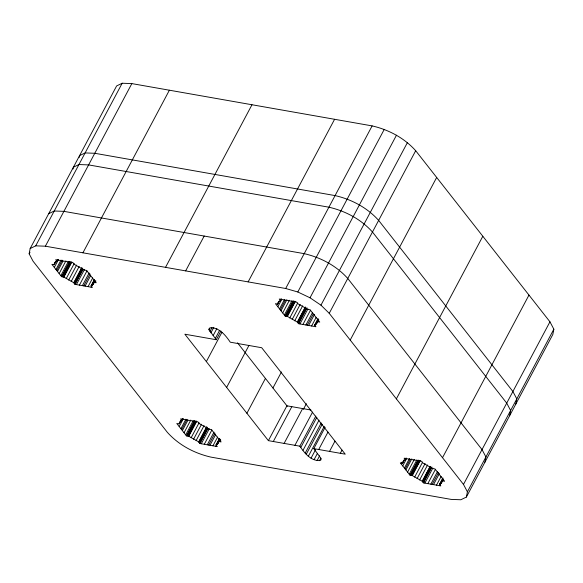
<?xml version="1.0" encoding="UTF-8"?>
<svg xmlns="http://www.w3.org/2000/svg" width="583" height="583" viewBox="0 0 583 583"><rect width="100%" height="100%" fill="white"/><g stroke="black" fill="none" stroke-linecap="round" stroke-linejoin="round"><path stroke-width="0.87" d="M94.737 280.766L93.149 284.417L91.094 285.75L92.398 287.404L75.069 284.351L73.771 282.697L63.89 277.063L61.572 276.655L51.894 264.325L54.212 264.726L55.895 261.563M54.212 264.726L54.962 262.663L57.01 261.33L57.848 259.748M219.361 438.584L215.994 444.916L217.291 446.571L199.962 443.517L198.665 441.863L188.783 436.23L186.465 435.822L176.787 423.491L179.105 423.899L180.694 420.248M317.997 318.763L314.631 325.095L315.928 326.75L298.605 323.703L297.308 322.049L287.419 316.416L285.109 316.008L275.424 303.67L277.741 304.078L278.492 302.009L280.54 300.682L281.385 299.094M442.891 477.929L439.524 484.269L440.821 485.916L423.498 482.87L422.201 481.215L412.319 475.582L410.002 475.174L400.317 462.836L402.634 463.245L403.392 461.182L405.433 459.849L406.278 458.267M29.15 253.802L30.17 248.533L116.622 85.934L122.168 83.238L131.838 83.602L372.129 125.899C388.657 129.674 404.332 138.003 415.694 150.72L549.951 321.816L553.85 329.191L552.837 334.467L466.378 497.066L460.84 499.762L451.162 499.398L210.871 457.101C194.343 453.319 178.668 444.997 167.306 432.28L33.049 261.184L29.15 253.802L29.995 252.22M73.057 168.99L73.392 167.234L78.938 164.537L88.609 164.902L328.899 207.198C345.428 210.98 361.103 219.303 372.464 232.019L506.722 403.123L510.621 410.498L509.608 415.766M79.23 157.374L79.572 155.617L85.111 152.928L94.789 153.285L335.079 195.589C351.607 199.364 367.283 207.686 378.644 220.403L512.894 391.506L516.8 398.881L515.78 404.15M466.378 497.066L467.391 491.797L553.85 329.191M484.903 462.224L485.923 456.948L482.017 449.58L347.767 278.477C336.406 265.761 320.73 257.438 304.202 253.656L63.911 211.359L54.234 210.995L48.695 213.691M220.935 331.027L216.308 339.736L208.94 329.745L209.195 328.426L210.58 327.755C219.572 327.595 225.701 335.517 230.278 342.192L261.709 347.73L345.231 454.172L313.8 448.64L325.168 427.259M30.17 248.533L35.709 245.844L122.168 83.238M35.709 245.844L45.379 246.201L131.838 83.602M53.847 264.667L55.684 261.235M56.806 261.075L57.644 259.486M54.314 267.408L58.526 259.486M55.975 269.528L61.033 260.025M56.733 270.49L62.206 260.2M57.491 271.452L62.964 261.162M59.153 273.573L65.886 260.907M60.814 275.693L68.393 261.439M61.572 276.655L69.574 261.614M61.936 276.721L69.931 261.672M62.731 276.859L70.732 261.818M63.525 276.998L71.527 261.956M63.89 277.063L71.891 262.022M66.207 278.63L74.209 263.589M82.932 252.811L169.383 90.212M68.648 280.11L76.65 265.061M71.184 281.465L79.186 266.424M73.771 282.697L81.773 267.655M73.975 282.959L81.977 267.91M74.42 283.527L82.422 268.479M74.872 284.096L82.866 269.047M75.069 284.351L83.07 269.31M76.424 284.591L84.426 269.543M79.405 285.116L86.984 270.862M82.385 285.641L89.119 272.968M83.741 285.874L90.052 274.003M85.089 286.115L90.562 275.825M88.069 286.639L92.697 277.931M91.094 285.75L94.468 279.41M91.298 286.005L94.249 280.459M91.043 287.164L91.881 285.583M92.282 285.182L94.81 280.43M93.149 284.417L95.102 280.831M95.058 282.551L95.896 280.97M165.528 267.349L251.987 104.751M185.649 270.891L204.181 236.049M208.94 329.745L209.778 328.163M209.909 331.581L212.015 327.624M210.908 332.857L213.852 327.311M213.108 335.662L216.898 328.535M215.302 338.461L219.514 330.546M248.132 281.888L334.584 119.289M206.36 361.591L221.941 332.288M179.105 423.899L180.788 420.729M181.699 420.241L182.537 418.66M179.309 422.777L181.903 420.496L182.741 418.915M179.207 426.574L183.419 418.652M180.868 428.694L185.926 419.192M181.626 429.664L187.099 419.366M182.384 430.626L187.857 420.328M184.046 432.746L190.787 420.073M185.707 434.86L193.286 420.605M186.465 435.822L194.467 420.78M186.83 435.887L194.824 420.846M187.624 436.026L195.626 420.984M188.418 436.171L196.42 421.123M188.783 436.23L196.784 421.188M191.1 437.797L199.102 422.755M193.541 439.276L201.543 424.227M196.077 440.639L204.079 425.59M226.634 387.425L248.992 345.369M198.665 441.863L206.666 426.822M198.869 442.125L206.87 427.077M199.313 442.694L207.315 427.645M199.765 443.262L207.759 428.214M199.962 443.517L207.963 428.476M201.317 443.758L209.319 428.709M277.384 304.013L278.798 301.375M45.379 246.201L285.677 288.498L372.129 125.899M277.741 304.078L279.425 300.908M280.336 300.42L281.181 298.839M204.298 444.282L211.877 430.028M277.851 306.76L281.64 299.633M207.278 444.807L214.012 432.134M279.512 308.881L284.562 299.378M280.27 309.843L285.32 300.34M208.634 445.048L214.945 433.169M281.021 310.805L286.916 299.72M209.982 445.281L215.455 434.991M282.689 312.925L289.423 300.252M212.963 445.806L217.59 437.097M284.351 315.046L291.93 300.792M216.191 445.172L219.565 438.839M285.109 316.008L293.103 300.959M285.677 288.498L297.796 291.981L384.255 129.375M215.936 446.33L216.781 444.749M215.994 444.916L217.175 444.348L220.053 439.137M285.466 316.073L293.468 301.025M217.175 444.348L220.265 439.473M286.26 316.212L294.262 301.163M219.951 441.717L220.789 440.136M287.062 316.35L294.641 302.096M287.419 316.416L295.421 301.367M289.744 317.983L297.738 302.934M292.185 319.455L300.187 304.413M294.721 320.818L302.715 305.769M246.901 413.26L265.425 378.418M467.391 491.797L463.492 484.422L329.235 313.319L320.956 305.171L310.018 297.796L396.476 135.198M297.308 322.049L305.31 307.001M297.512 322.304L305.514 307.263M297.957 322.873L305.958 307.831M298.401 323.441L306.403 308.4M298.605 323.703L307.03 307.86M299.961 323.937L307.962 308.895M302.941 324.461L310.52 310.207M305.915 324.986L312.656 312.32M272.939 387.986L281.458 371.969M307.27 325.227L313.166 314.142M308.626 325.467L314.521 314.375M320.956 305.171L407.415 142.573M311.599 325.992L316.234 317.276M314.835 325.358L318.201 319.018M314.631 325.095L315.811 324.534L318.34 319.783M315.811 324.534L318.784 319.812M329.235 313.319L415.694 150.72M313.8 448.64L321.167 458.632L320.905 459.951L319.528 460.621C310.535 460.774 304.399 452.86 299.83 446.177L268.391 440.646L286.916 405.804L310.95 410.031M273.303 441.513L291.828 406.664M284.11 443.415L302.635 408.566M303.386 409.317L306.366 403.713M350.215 340.057L436.674 177.451M294.918 445.317L312.597 412.057M299.83 446.177L315.826 416.087M300.828 447.452L316.824 417.362M303.029 450.258L319.025 420.161M305.222 453.057L321.226 422.966M306.221 454.332L322.224 424.242M308.29 456.365L324.294 426.275M311.031 458.209L315.658 449.5M318.712 449.5L327.974 432.083M314.084 459.666L317.458 453.334M317.116 460.534L319.637 455.782M319.528 460.621L320.788 458.245M329.519 451.402L334.992 441.112M340.319 453.304L342.002 450.142M396.367 398.874L482.819 236.268M401.075 463.806L401.92 462.217M402.277 463.186L403.961 460.016M402.634 463.245L404.318 460.082M405.236 459.593L406.074 458.005M402.744 465.926L406.533 458.799M404.405 468.047L409.455 458.544M405.163 469.009L410.213 459.506M405.921 469.971L411.809 458.887M407.583 472.092L414.316 459.426M409.244 474.212L416.823 459.958M410.002 475.174L417.996 460.133M410.359 475.24L418.361 460.191M411.161 475.378L419.155 460.33M411.955 475.517L419.957 460.475M412.319 475.582L420.314 460.534M414.637 477.149L422.631 462.1M417.078 478.621L425.08 463.58M419.614 479.984L427.609 464.942M422.201 481.215L429.78 466.961M422.405 481.478L430.407 466.429M422.85 482.046L430.852 466.998M423.294 482.615L431.296 467.566M423.498 482.87L431.923 467.034M424.854 483.11L432.856 468.062M427.835 483.635L435.414 469.381M442.519 457.684L528.97 295.085M430.808 484.16L437.549 471.487M432.163 484.393L438.482 472.514M433.519 484.633L439.414 473.549M436.492 485.158L441.127 476.449M439.728 484.524L442.672 478.978M439.473 485.683L441.156 482.513M439.524 484.269L440.712 483.701L443.233 478.949M440.712 483.701L443.525 479.343M463.492 484.422L549.951 321.816M218.042 443.583L218.785 441.513L221.11 441.921L211.432 429.591L209.108 429.183L199.226 423.55L197.929 421.895L180.606 418.849L181.903 420.496M316.678 323.769L317.429 321.699L319.754 322.108L310.076 309.77L307.751 309.362L297.862 303.728L296.572 302.081L279.25 299.028L280.54 300.682M441.579 482.935L442.322 480.866L444.647 481.274L434.969 468.936L432.644 468.528L422.755 462.895L421.465 461.248L404.143 458.202L405.433 459.849M93.892 282.347L96.217 282.755L86.539 270.417L84.214 270.009L74.332 264.376L73.035 262.729L55.713 259.683L57.01 261.33M216.308 339.736L184.869 334.205L268.391 440.646M297.796 291.981L310.018 297.796M237.485 342.804L287.332 406.329"/></g></svg>
